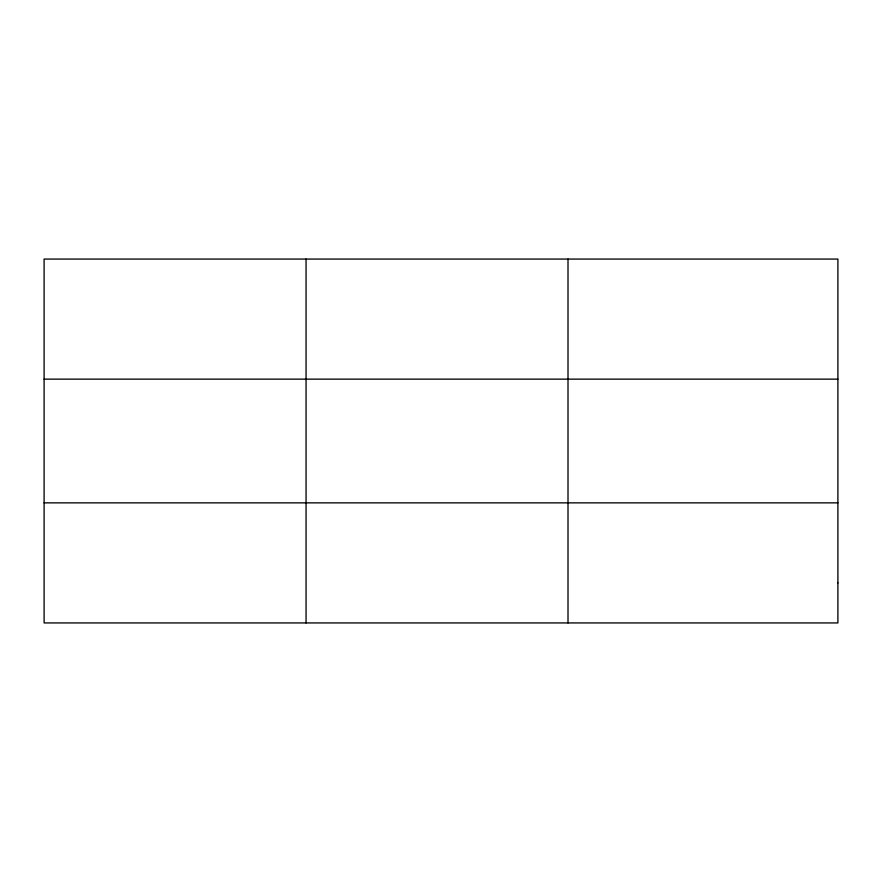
<?xml version="1.0" encoding="UTF-8"?>
<svg xmlns="http://www.w3.org/2000/svg" width="882" height="882" viewBox="0 0 882 882"><rect width="100%" height="100%" fill="white"/><g stroke="black" fill="none" stroke-linecap="round" stroke-linejoin="round"><path stroke-width="1.32" d="M306.054 622.935L306.054 259.065M568.008 622.935L568.008 259.065M44.1 379.139L837.9 379.139M44.1 502.861L837.9 502.861M837.9 582.914L837.9 622.935L44.1 622.935L44.1 259.065L837.9 259.065L837.9 582.914"/></g></svg>
